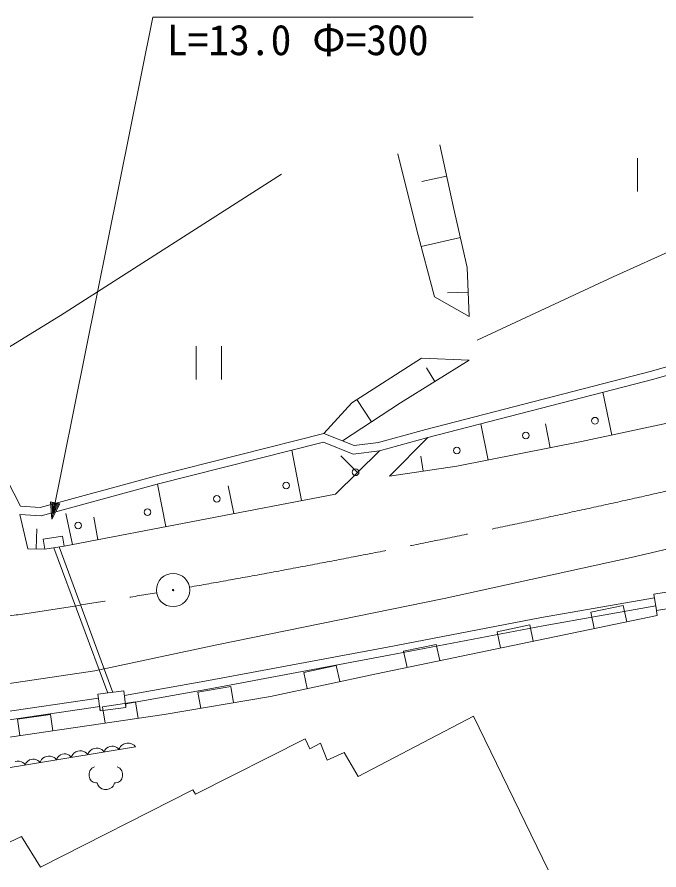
# Model space of a CAD drawing. Units: millimetres, scale not verified. Extents: x 40000 to 680000, y 20000 to 380000.
# Drawn here: x 342134 to 380667, y 260058 to 311253 of the extents above; entities that cross this region are included whole.
import ezdxf
from ezdxf.enums import TextEntityAlignment as Align

# ---------------------------------------------------------------- set-up
doc = ezdxf.new("R2010")
doc.units = ezdxf.units.MM
doc.header["$LTSCALE"] = 1000
doc.linetypes.add('CHAIN', pattern=[18.5, 12, -1.5, 3.5, -1.5])
for name, color, linetype, lineweight in [('M-BGD', 7, 'Continuous', 13), ('M-BMK', 2, 'CHAIN', 13), ('M-BMK-SRVR', 3, 'Continuous', 13), ('M-STR-HTXT', 7, 'Continuous', 13), ('M-STR-STRC', 7, 'Continuous', 13)]:
    doc.layers.add(name, color=color, linetype=linetype, lineweight=lineweight)
doc.styles.add('ＭＳ ゴシック', font='')
doc.styles.get('ＭＳ ゴシック').set_extended_font_data('MS Gothic')

msp = doc.modelspace()

# ---------------------------------------------------------------- linework, layer by layer
at = {"layer": 'M-BGD'}
for p, q in [((367509, 303584), (368334, 299822)), ((366132, 298451), (364992, 303036)), ((379371, 302778), (379371, 300785)), ((344746, 293331), (358010, 301814)), ((367921, 301703), (366443, 301381)), ((368334, 299822), (369160, 296217)), ((377928, 295669), (384495, 298647)), ((367194, 294454), (366132, 298451)), ((368747, 298020), (366389, 297484)), ((369160, 296217), (369278, 293278)), ((369750, 291868), (377928, 295669)), ((369278, 293278), (367194, 294454)), ((369219, 294748), (367970, 294698)), ((396686, 294635), (380228, 290006)), ((396822, 294156), (380358, 289525)), ((396822, 294156), (380358, 289525)), ((335772, 287865), (344746, 293331)), ((352889, 291499), (352889, 289507)), ((354409, 289507), (354409, 291499)), ((362240, 288106), (366408, 290770)), ((369278, 290653), (365149, 288106)), ((366408, 290770), (369278, 290653)), ((380228, 290006), (366675, 286492)), ((367214, 289379), (366705, 290198)), ((380358, 289525), (366801, 286010)), ((380358, 289525), (366801, 286010)), ((363408, 286960), (362527, 288290)), ((377846, 286163), (377289, 288729)), ((360555, 286258), (362240, 288106)), ((365149, 288106), (361666, 285815)), ((383339, 287348), (376016, 285768)), ((376016, 285768), (383339, 287348)), ((370410, 284658), (369977, 286833)), ((374147, 285398), (373861, 286833)), ((360555, 286258), (350418, 283691)), ((362378, 285531), (360555, 286258)), ((366669, 286490), (363751, 285694)), ((360521, 285735), (350546, 283210)), ((350546, 283210), (360521, 285735)), ((362312, 285021), (360521, 285735)), ((360521, 285735), (362312, 285021)), ((362312, 285021), (360521, 285735)), ((363822, 285708), (362378, 285531)), ((366801, 286010), (363883, 285213)), ((366801, 286010), (364490, 283686)), ((376016, 285768), (368542, 284288)), ((368542, 284288), (376016, 285768)), ((359211, 282229), (358626, 285255)), ((363883, 285213), (361247, 282620)), ((361247, 282620), (363883, 285213)), ((363883, 285213), (362312, 285021)), ((363883, 285213), (362312, 285021)), ((362565, 283917), (361579, 284912)), ((366516, 283987), (366380, 284892)), ((368542, 284288), (364490, 283686)), ((364490, 283686), (368542, 284288)), ((350418, 283691), (343525, 281817)), ((342341, 281894), (341536, 283446)), ((350546, 283210), (343576, 281315)), ((343576, 281315), (350546, 283210)), ((351066, 280666), (350573, 283217)), ((355138, 281448), (354815, 283121)), ((361247, 282620), (344957, 279494)), ((344957, 279494), (361247, 282620)), ((343525, 281817), (342341, 281894)), ((343576, 281315), (342309, 281397)), ((342776, 279342), (342309, 281397)), ((342309, 281397), (342776, 279342)), ((343576, 281315), (342309, 281397)), ((345468, 279592), (345053, 281460)), ((346993, 279885), (346734, 281230)), ((343285, 279329), (343315, 280530)), ((344866, 280085), (343702, 279907)), ((344957, 279494), (344866, 280085)), ((343702, 279907), (343793, 279316)), ((343793, 279316), (342776, 279342)), ((342776, 279342), (343793, 279316)), ((343793, 279316), (344957, 279494)), ((344957, 279494), (343793, 279316)), ((343793, 279316), (344957, 279494)), ((344350, 279401), (347576, 270677)), ((344653, 279448), (347881, 270717)), ((381477, 276791), (380358, 276605)), ((380358, 276605), (380523, 275623)), ((373620, 275210), (380393, 276399)), ((373710, 274720), (380480, 275908)), ((373710, 274720), (380480, 275908)), ((378528, 275932), (376571, 275525)), ((376571, 275525), (376775, 274550)), ((378732, 274957), (378528, 275932)), ((380480, 275908), (380561, 275337)), ((380523, 275623), (381641, 275808)), ((380561, 275337), (363718, 271836)), ((364369, 273433), (373620, 275210)), ((364464, 272944), (373710, 274720)), ((364464, 272944), (373710, 274720)), ((372914, 274765), (370956, 274358)), ((373118, 273790), (372914, 274765)), ((370956, 274358), (371161, 273383)), ((353620, 271424), (364369, 273433)), ((367299, 273598), (365342, 273192)), ((367504, 272623), (367299, 273598)), ((353708, 270934), (364464, 272944)), ((353712, 270935), (364464, 272944)), ((365342, 273192), (365546, 272216)), ((361295, 272336), (359341, 271917)), ((359341, 271917), (359551, 270943)), ((361506, 271362), (361295, 272336)), ((348574, 270525), (353620, 271424)), ((363718, 271836), (357339, 270468)), ((348662, 270035), (353708, 270934)), ((348662, 270035), (353708, 270934)), ((354966, 271075), (352995, 270739)), ((355135, 270093), (354966, 271075)), ((332980, 268309), (347022, 270364)), ((348537, 270803), (346990, 270601)), ((346990, 270601), (347120, 269613)), ((348667, 269815), (348537, 270803)), ((357339, 270468), (350960, 269382)), ((352995, 270739), (353164, 269757)), ((333053, 267816), (347094, 269872)), ((333053, 267816), (347094, 269872)), ((347094, 269872), (347120, 269613)), ((347120, 269613), (348667, 269815)), ((347120, 269613), (348667, 269815)), ((349251, 270140), (347272, 269851)), ((347272, 269851), (347417, 268866)), ((348667, 269815), (348662, 270035)), ((349395, 269154), (349251, 270140)), ((350960, 269382), (340745, 267893)), ((344143, 269395), (342165, 269107)), ((344288, 268410), (344143, 269395)), ((342165, 269107), (342310, 268121)), ((369531, 269285), (362620, 265671)), ((374011, 260058), (369531, 269285)), ((359420, 267924), (352850, 264608)), ((359719, 267329), (359420, 267924)), ((349237, 267451), (340678, 266042)), ((346647, 267307), (346538, 267229)), ((346762, 267346), (346647, 267307)), ((346880, 267366), (346762, 267346)), ((347002, 267366), (346880, 267366)), ((347130, 267326), (347002, 267366)), ((347219, 267280), (347130, 267326)), ((347288, 267231), (347219, 267280)), ((347402, 267239), (347363, 267142)), ((347446, 267301), (347402, 267239)), ((347508, 267366), (347446, 267301)), ((347606, 267437), (347508, 267366)), ((347710, 267472), (347606, 267437)), ((347816, 267489), (347710, 267472)), ((347926, 267489), (347816, 267489)), ((348041, 267454), (347926, 267489)), ((348121, 267412), (348041, 267454)), ((348183, 267368), (348121, 267412)), ((348251, 267288), (348183, 267368)), ((348294, 267396), (348251, 267288)), ((348343, 267465), (348294, 267396)), ((348412, 267537), (348343, 267465)), ((348521, 267615), (348412, 267537)), ((348636, 267655), (348521, 267615)), ((348754, 267674), (348636, 267655)), ((348876, 267674), (348754, 267674)), ((349004, 267634), (348876, 267674)), ((349093, 267588), (349004, 267634)), ((349162, 267539), (349093, 267588)), ((349237, 267451), (349162, 267539)), ((360358, 267669), (359719, 267329)), ((360742, 266649), (360358, 267669)), ((343678, 266758), (343609, 266686)), ((343786, 266836), (343678, 266758)), ((343901, 266876), (343786, 266836)), ((344020, 266895), (343901, 266876)), ((344141, 266895), (344020, 266895)), ((344269, 266855), (344141, 266895)), ((344358, 266809), (344269, 266855)), ((344427, 266760), (344358, 266809)), ((344503, 266672), (344427, 266760)), ((344541, 266769), (344503, 266672)), ((344586, 266831), (344541, 266769)), ((344648, 266895), (344586, 266831)), ((344746, 266966), (344648, 266895)), ((344849, 267001), (344746, 266966)), ((344956, 267019), (344849, 267001)), ((345065, 267019), (344956, 267019)), ((345180, 266983), (345065, 267019)), ((345260, 266942), (345180, 266983)), ((345322, 266897), (345260, 266942)), ((345390, 266818), (345322, 266897)), ((345433, 266926), (345390, 266818)), ((345483, 266994), (345433, 266926)), ((345552, 267066), (345483, 266994)), ((345660, 267145), (345552, 267066)), ((345775, 267184), (345660, 267145)), ((345894, 267203), (345775, 267184)), ((346015, 267203), (345894, 267203)), ((346144, 267164), (346015, 267203)), ((346232, 267118), (346144, 267164)), ((346301, 267068), (346232, 267118)), ((346377, 266980), (346301, 267068)), ((346420, 267088), (346377, 266980)), ((346469, 267157), (346420, 267088)), ((346538, 267229), (346469, 267157)), ((347363, 267142), (347288, 267231)), ((361766, 267116), (360742, 266649)), ((362620, 265671), (361766, 267116)), ((342146, 266587), (342027, 266567)), ((342267, 266587), (342146, 266587)), ((342395, 266547), (342267, 266587)), ((342484, 266501), (342395, 266547)), ((342553, 266452), (342484, 266501)), ((342628, 266363), (342553, 266452)), ((342667, 266460), (342628, 266363)), ((342712, 266522), (342667, 266460)), ((342774, 266587), (342712, 266522)), ((342872, 266658), (342774, 266587)), ((342975, 266693), (342872, 266658)), ((343082, 266710), (342975, 266693)), ((343191, 266710), (343082, 266710)), ((343306, 266675), (343191, 266710)), ((343386, 266633), (343306, 266675)), ((343448, 266589), (343386, 266633)), ((343516, 266509), (343448, 266589)), ((343559, 266617), (343516, 266509)), ((343609, 266686), (343559, 266617)), ((346781, 266238), (346621, 266158)), ((348300, 266158), (348140, 266238)), ((346501, 265999), (346461, 265839)), ((346461, 265839), (346461, 265680)), ((346621, 266158), (346501, 265999)), ((348420, 265999), (348300, 266158)), ((348460, 265839), (348420, 265999)), ((348460, 265680), (348460, 265839)), ((346461, 265680), (346501, 265520)), ((346501, 265520), (346581, 265401)), ((346581, 265401), (346701, 265321)), ((346701, 265321), (346861, 265281)), ((346861, 265281), (346941, 265281)), ((346941, 265281), (346981, 265162)), ((347941, 265162), (347980, 265281)), ((347980, 265281), (348060, 265281)), ((348060, 265281), (348220, 265321)), ((348220, 265321), (348340, 265401)), ((348340, 265401), (348420, 265520)), ((348420, 265520), (348460, 265680)), ((352679, 264863), (343549, 260228)), ((346981, 265162), (347061, 265042)), ((347061, 265042), (347221, 264923)), ((347221, 264923), (347381, 264883)), ((347381, 264883), (347541, 264883)), ((347541, 264883), (347661, 264923)), ((347661, 264923), (347821, 265002)), ((347821, 265002), (347901, 265082)), ((347901, 265082), (347941, 265162)), ((352850, 264608), (352679, 264863)), ((342397, 262057), (339624, 260781)), ((343549, 260228), (342397, 262057))]:
    msp.add_line(p, q, dxfattribs=at)
for centre in [(376828, 287024), (372682, 286130), (368537, 285235), (362458, 283928), (358293, 283129), (354128, 282330), (349963, 281531), (345798, 280732)]:
    msp.add_ellipse(centre, major_axis=(200, 0), ratio=0.99659, dxfattribs=at)
at = {"layer": 'M-BMK'}
for centre, start_param, end_param in [((248023, 865677), 4.887432, 4.950312), ((252360, 866417), 4.820709, 4.876763)]:
    msp.add_ellipse(centre, major_axis=(599826, 0), ratio=0.99659, start_param=start_param, end_param=end_param, dxfattribs=at)
at = {"layer": 'M-BMK-SRVR'}
for major_axis in [(1000, 0), (40, 0)]:
    msp.add_ellipse((351499, 276858), major_axis=major_axis, ratio=0.99659, dxfattribs=at)
at = {"layer": 'M-STR-HTXT'}
for p, q in [((344228, 281116), (350294, 311253)), ((350294, 311253), (369505, 311253)), ((344228, 281116), (344150, 282148)), ((344150, 282148), (344699, 282038)), ((344283, 281390), (344220, 282093)), ((344220, 282093), (344613, 282015)), ((344699, 282038), (344228, 281116)), ((344613, 282015), (344283, 281390)), ((344314, 281546), (344291, 282038)), ((344291, 282038), (344526, 281991)), ((344526, 281991), (344314, 281546)), ((344361, 281780), (344362, 281984)), ((344440, 281968), (344361, 281780)), ((344362, 281984), (344440, 281968))]:
    msp.add_line(p, q, dxfattribs=at)
at = {"layer": 'M-STR-STRC'}
for p, q in [((379001, 278816), (390184, 281439)), ((367780, 276358), (379001, 278816)), ((354130, 273572), (367780, 276358)), ((346812, 272015), (354130, 273572)), ((337931, 270703), (346812, 272015))]:
    msp.add_line(p, q, dxfattribs=at)

# ---------------------------------------------------------------- texts
at = {"layer": 'M-STR-HTXT', "style": 'ＭＳ ゴシック'}
msp.add_text('L=13.0 Φ=300', height=1833, dxfattribs=at).set_placement((351121, 308414), align=Align.BOTTOM_LEFT)

doc.saveas('drawing.dxf')
